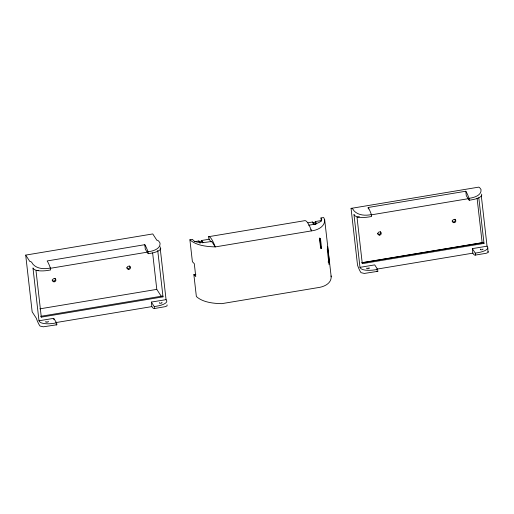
<?xml version="1.0" encoding="UTF-8"?>
<svg xmlns="http://www.w3.org/2000/svg" width="514" height="514" viewBox="0 0 514 514"><rect width="100%" height="100%" fill="white"/><g stroke="black" fill="none" stroke-linecap="round" stroke-linejoin="round"><path stroke-width="0.77" d="M321.334 221.129L320.974 217.975L323.647 217.531L324.662 219.6L331.196 276.834C331.273 283.683 323.852 286.889 318.044 287.622L221.714 303.665C213.169 303.459 202.857 302.354 196.367 296.559L193.868 274.63L195.873 274.296M487.786 248.018L488.024 252.56L486.096 253.299L475.469 255.066A38.762 5.802 80.5 0 1 473.381 253.961L472.848 253.145L472.334 248.628L487.047 246.18L487.58 246.996A12.342 3.977 -6.5 0 1 477.924 252.682L475.251 253.126L472.334 248.628M320.453 247.228L320.787 246.99L319.753 237.943M321.565 248.198L320.672 248.647L319.554 238.843L320.447 238.393L321.565 248.198L320.787 246.99M25.7 255.098L152.761 233.934L156.892 240.321A42.855 6.419 80.5 0 1 160.053 243.141C160.676 249.072 152.677 251.237 148.006 251.764A42.855 6.419 80.5 0 0 144.8 244.69L47.166 260.945A42.855 6.419 80.5 0 1 50.372 268.025L50.59 269.959L47.918 270.409A12.342 3.977 -6.5 0 1 33.494 268.732L32.967 267.91L38.993 320.794L39.52 321.616A12.342 3.977 -6.5 0 0 53.944 323.293L56.617 322.843L56.836 324.777L43.305 326.808L40.028 326.043A42.855 6.419 80.5 0 1 36.301 318.23L32.164 311.85L25.7 255.098L29.831 261.478A42.855 6.419 80.5 0 1 32.992 264.299C37.239 269.015 44.545 269.278 50.372 268.025M368.159 207.489L368.397 207.862A39.469 5.911 80.5 0 1 371.365 214.569L371.59 216.503L368.911 216.953A12.342 3.977 -6.5 0 1 354.493 215.276L353.96 214.454L359.986 267.338L374.7 264.89L377.61 269.387L377.835 271.321L364.31 273.442L361.034 272.671A38.762 5.802 80.5 0 1 357.532 265.14L351.068 208.388L478.129 187.231A39.469 5.911 80.5 0 1 480.506 188.779L480.744 189.152A39.469 5.911 80.5 0 1 481.046 189.647C481.637 195.558 473.69 197.787 469.006 198.308A39.469 5.911 80.5 0 0 466.031 191.6L465.793 191.234L368.159 207.489L368.332 208.999M193.868 274.63L195.77 276.583L194.298 263.682L192.397 261.735L189.897 239.807L192.577 239.363L193.103 240.179A13.03 4.196 -6.5 0 0 208.324 241.946L211.672 241.394L215.244 246.913L311.58 230.87C317.491 230.201 325.253 226.655 324.662 219.6M211.023 241.985L208.845 238.624L208.626 236.691L304.924 220.647A54.934 8.224 80.5 0 1 310.058 227.22L311.58 230.87L310.777 229.642M194.305 241.702L198.886 240.937L200.209 242.981M202.632 242.672L201.565 240.494L209.436 239.183M307.847 222.793L312.576 222.003L313.9 224.053A1.369 0.443 -6.5 0 0 315.84 224.162M316.316 223.738L315.249 221.56L320.601 220.667M201.636 241.137L198.963 241.58L198.886 240.937M312.576 222.003L312.647 222.652L315.32 222.202M371.365 214.569C365.525 215.841 358.258 215.482 353.985 210.811A39.469 5.911 80.5 0 0 353.683 210.31L353.446 209.943A39.469 5.911 80.5 0 0 351.068 208.388M38.383 270.293L36.012 270.692L41.3 317.125L163.009 296.854L157.721 250.421M50.237 268.321L147.447 252.136M308.638 225.241L311.311 224.798A13.03 4.196 -6.5 0 0 321.501 218.797L320.974 217.975M359.376 216.837L357.005 217.236L362.293 263.669L484.008 243.398L478.804 197.755M371.23 214.865L468.44 198.674M144.8 244.69L145.314 249.2L148.231 253.704L150.904 253.254A12.342 3.977 -6.5 0 0 160.766 248.59M465.793 191.234L466.307 195.744L469.224 200.248L471.897 199.798A12.342 3.977 -6.5 0 0 481.554 194.112M39.822 308.856L156.789 289.376L161.402 296.501M328.06 261.934L329.468 261.928L328.979 264.498L327.27 249.534L327.63 246.759L329.333 261.722M362.023 262.673L482.151 242.666L477.088 198.218M361.766 262.853L483.475 242.582L484.008 243.398M38.993 320.794L53.707 318.346L56.617 322.843M151.341 302.084L166.054 299.636L166.581 300.452A12.342 3.977 -6.5 0 1 156.931 306.138L154.251 306.588L151.341 302.084L151.855 306.601A42.855 6.419 80.5 0 0 154.476 308.522L165.097 306.685L167.018 305.914L167.089 304.886M55.795 322.599L151.855 306.601M376.788 269.143L472.848 253.145M377.61 269.387L374.937 269.831A12.342 3.977 -6.5 0 1 360.52 268.16L359.986 267.338M315.249 221.56L316.573 223.603A1.369 0.443 -6.5 0 1 316.528 223.841M312.647 222.652L313.643 224.181M201.565 240.494L202.889 242.537A1.369 0.443 -6.5 0 1 202.683 242.891M199.291 242.094L199.952 243.116M189.897 239.807C196.374 245.628 206.756 246.604 215.244 246.913A54.934 8.224 80.5 0 0 208.626 236.691M160.027 246.752L160.554 247.568M163.009 296.854L162.482 296.038L40.767 316.309L41.3 317.125M488.094 251.513L488.3 252.066M331.016 275.896L331.196 276.834M481.29 195.661L487.047 246.18M469.006 198.308L469.224 200.248M475.251 253.126L475.469 255.066M160.207 248.333L166.054 299.636M152.626 252.862L156.789 289.376M148.006 251.764L148.231 253.704M154.251 306.588L154.476 308.522M53.707 318.346L53.854 319.637M314.176 224.342A1.369 0.443 -6.5 0 1 315.75 224.008M377.835 271.321A38.762 5.802 80.5 0 1 376.505 271.039M380.405 231.628A1.715 1.6 -32.9 0 1 379.859 234.056A1.715 1.6 -32.9 0 1 377.482 233.356M454.967 219.208A1.715 1.6 -32.9 0 1 454.421 221.637A1.715 1.6 -32.9 0 1 452.044 220.943M368.756 267.826A1.369 0.443 -6.5 0 1 369.058 268.443A1.369 0.443 -6.5 0 1 367.054 268.687A1.369 0.443 -6.5 0 1 367.099 268.025M482.909 249.02A1.369 0.443 -6.5 0 1 482.389 249.643A1.369 0.443 -6.5 0 1 480.584 249.714A1.369 0.443 -6.5 0 1 480.789 249.097M56.836 324.777A42.855 6.419 80.5 0 1 56.052 324.745M48.027 321.327A1.369 0.443 -6.5 0 1 47.905 321.97A1.369 0.443 -6.5 0 1 45.977 322.124A1.369 0.443 -6.5 0 1 46.106 321.481M161.717 302.399A1.369 0.443 -6.5 0 1 161.672 303.003A1.369 0.443 -6.5 0 1 159.835 303.228A1.369 0.443 -6.5 0 1 159.558 302.662M55.037 278.331A1.715 1.6 -32.9 0 1 54.49 280.766A1.715 1.6 -32.9 0 1 52.113 280.066M129.599 265.918A1.715 1.6 -32.9 0 1 129.053 268.347A1.715 1.6 -32.9 0 1 126.675 267.646M379.319 235.123A1.715 1.6 -32.9 0 0 381.144 232.803A1.715 1.6 -32.9 0 0 378.265 232.546A1.715 1.6 -32.9 0 0 379.319 235.123M453.888 222.703A1.715 1.6 -32.9 0 0 455.706 220.384A1.715 1.6 -32.9 0 0 452.828 220.127A1.715 1.6 -32.9 0 0 453.888 222.703M53.957 281.826A1.715 1.6 -32.9 0 0 55.775 279.513A1.715 1.6 -32.9 0 0 52.897 279.256A1.715 1.6 -32.9 0 0 53.957 281.826M128.519 269.413A1.715 1.6 -32.9 0 0 130.344 267.094A1.715 1.6 -32.9 0 0 127.466 266.837A1.715 1.6 -32.9 0 0 128.519 269.413"/></g></svg>
